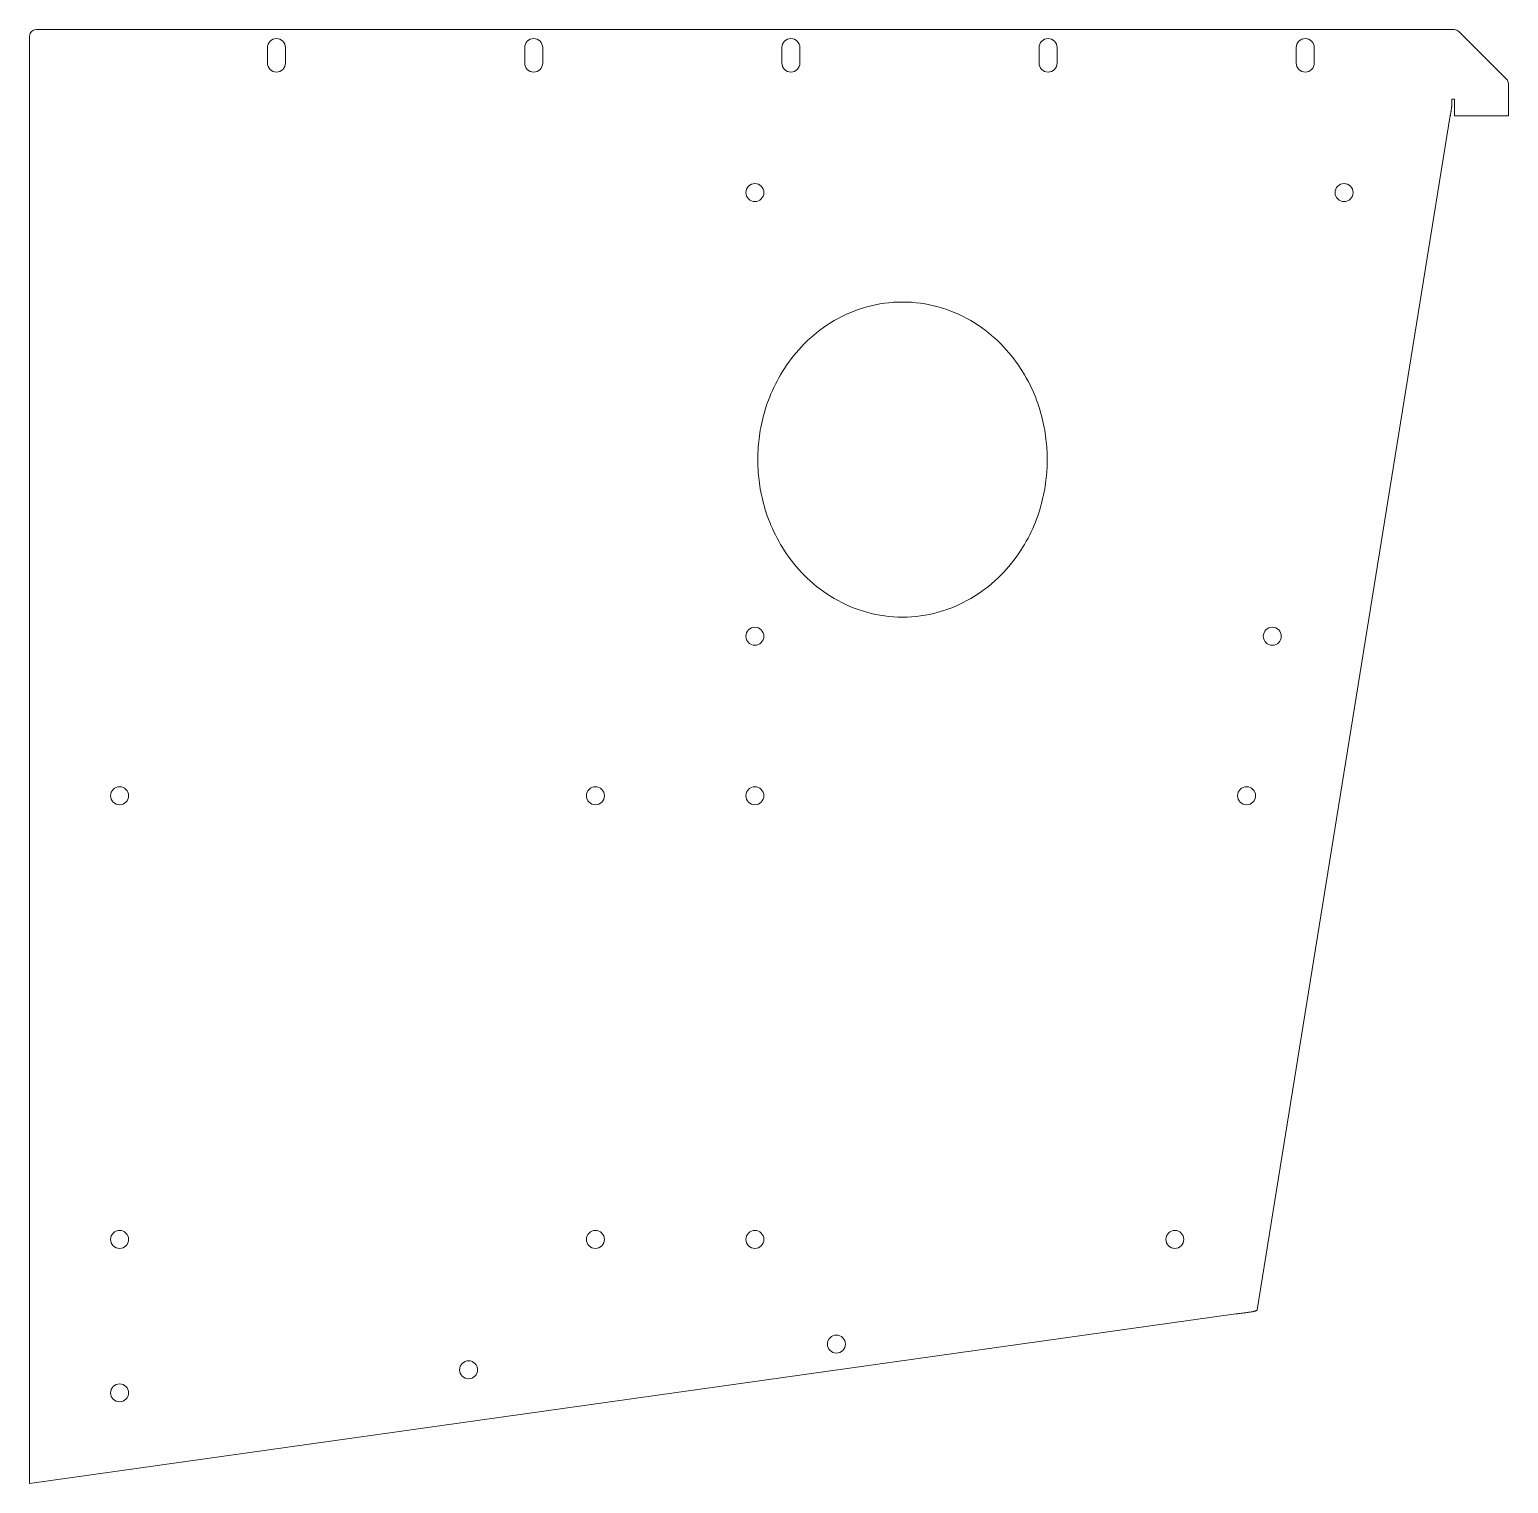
# Model space of a CAD drawing. Header units: metres. Extents: x -575 to 575, y -565 to 565.
import ezdxf

# ---------------------------------------------------------------- set-up
doc = ezdxf.new("R2010")
doc.units = ezdxf.units.M

msp = doc.modelspace()

# ---------------------------------------------------------------- linework, layer by layer
at = {"color": 7, "linetype": 'Continuous', "lineweight": 18}
for p, q in [((-570, 565.2), (532.9, 565.2)), ((573.5, 526.7), (536.5, 563.8)), ((-575, 507.4), (-575, 560.2)), ((-390, 539.2), (-390, 551.2)), ((-376, 539.2), (-376, 551.2)), ((-190, 539.2), (-190, 551.2)), ((-176, 539.2), (-176, 551.2)), ((10, 539.2), (10, 551.2)), ((24, 539.2), (24, 551.2)), ((210, 539.2), (210, 551.2)), ((224, 539.2), (224, 551.2)), ((410, 539.2), (410, 551.2)), ((424, 539.2), (424, 551.2)), ((575, 523.2), (575, 498.2)), ((-575, 507.4), (-575, 498.5)), ((533, 511.2), (531, 511.2)), ((531, 507.4), (531, 511.2)), ((533, 498.2), (533, 511.2)), ((-575, -430.2), (-575, 498.5)), ((529.8, 498.5), (379.7, -430.2)), ((575, 498.2), (533, 498.2)), ((-575, -433.4), (-575, -430.2)), ((-575, -565.2), (-575, -433.4)), ((363, -433.4), (-575, -565.2))]:
    msp.add_line(p, q, dxfattribs=at)
for centre in [(-11, 438.5), (447.2, 438.5), (-11, 93.5), (391.4, 93.5), (-505, -30.5), (-135, -30.5), (-11, -30.5), (371.4, -30.5), (-505, -375.5), (-135, -375.5), (-11, -375.5), (315.6, -375.5), (52.4, -456.9), (-233.6, -476.9), (-505, -494.8)]:
    msp.add_circle(centre, 7, dxfattribs=at)
for centre, radius, start, end in [((-570, 560.2), 5, 90, 180), ((532.9, 560.2), 5, 45, 90), ((-383, 551.2), 7, 0, 180), ((-183, 551.2), 7, 0, 180), ((17, 551.2), 7, 0, 180), ((217, 551.2), 7, 0, 180), ((417, 551.2), 7, 0, 180), ((-383, 539.2), 7, 180, 0), ((-183, 539.2), 7, 180, 0), ((17, 539.2), 7, 180, 0), ((217, 539.2), 7, 180, 0), ((417, 539.2), 7, 180, 0), ((570, 523.2), 5, 0, 45)]:
    msp.add_arc(centre, radius, start, end, dxfattribs=at)
for points, knots in [([(529.8, 498.5), (529.9, 498.7), (529.9, 499), (530, 499.6), (530.1, 500.1), (530.2, 500.7), (530.3, 501.2), (530.4, 501.8), (530.5, 502.4), (530.6, 502.9), (530.6, 503.5), (530.7, 504.1), (530.8, 504.7), (530.9, 505.2), (530.9, 505.8), (531, 506.3), (531, 506.9), (531, 507.3), (531, 507.4)], [0, 0, 0, 0, 0.059724, 0.120566, 0.182373, 0.244984, 0.308233, 0.371955, 0.435981, 0.500145, 0.564283, 0.628235, 0.691845, 0.754967, 0.817462, 0.879204, 0.940081, 1, 1, 1, 1]), ([(-8.7, 230.9), (-8.7, 232.2), (-8.7, 234.7), (-8.4, 240.1), (-7.8, 247), (-6.5, 255.8), (-3.7, 268.1), (1.9, 284.4), (12.9, 304.4), (28.9, 323.6), (50, 339.8), (75.6, 350.8), (103.8, 354.7), (132, 350.8), (157.6, 339.8), (178.8, 323.6), (194.8, 304.4), (205.8, 284.4), (211.3, 268.1), (214.1, 255.8), (215.5, 247), (216.1, 240.1), (216.4, 234.7), (216.4, 230.9), (216.4, 227), (216.1, 221.7), (215.5, 214.7), (214.1, 205.9), (211.3, 193.6), (205.8, 177.4), (194.8, 157.3), (178.8, 138.2), (157.6, 122), (132, 111), (103.8, 107.1), (75.6, 111), (50, 122), (28.9, 138.2), (12.9, 157.3), (1.9, 177.4), (-3.7, 193.6), (-6.5, 205.9), (-7.8, 214.7), (-8.4, 221.7), (-8.7, 227), (-8.7, 229.6), (-8.7, 230.9)], [0, 0, 0, 0, 0.007812, 0.015625, 0.03125, 0.046875, 0.0625, 0.09375, 0.125, 0.15625, 0.1875, 0.21875, 0.25, 0.28125, 0.3125, 0.34375, 0.375, 0.40625, 0.4375, 0.453125, 0.46875, 0.484375, 0.492188, 0.5, 0.507812, 0.515625, 0.53125, 0.546875, 0.5625, 0.59375, 0.625, 0.65625, 0.6875, 0.71875, 0.75, 0.78125, 0.8125, 0.84375, 0.875, 0.90625, 0.9375, 0.953125, 0.96875, 0.984375, 0.992188, 1, 1, 1, 1]), ([(379.7, -430.2), (379.7, -430.3), (379.6, -430.5), (379.3, -430.7), (378.9, -430.9), (378.4, -431.1), (377.7, -431.3), (376.9, -431.5), (375.9, -431.7), (374.8, -431.9), (373.6, -432.1), (372.2, -432.3), (370.7, -432.5), (369.1, -432.7), (367.3, -433), (365.4, -433.2), (364, -433.3), (363.2, -433.4), (363, -433.4)], [0, 0, 0, 0, 0.013995, 0.033376, 0.059621, 0.093302, 0.134668, 0.183834, 0.24085, 0.30573, 0.378462, 0.45902, 0.547363, 0.643442, 0.747197, 0.858561, 0.977459, 1, 1, 1, 1])]:
    msp.add_open_spline(points, degree=3, knots=knots, dxfattribs=at)

doc.saveas('drawing.dxf')
